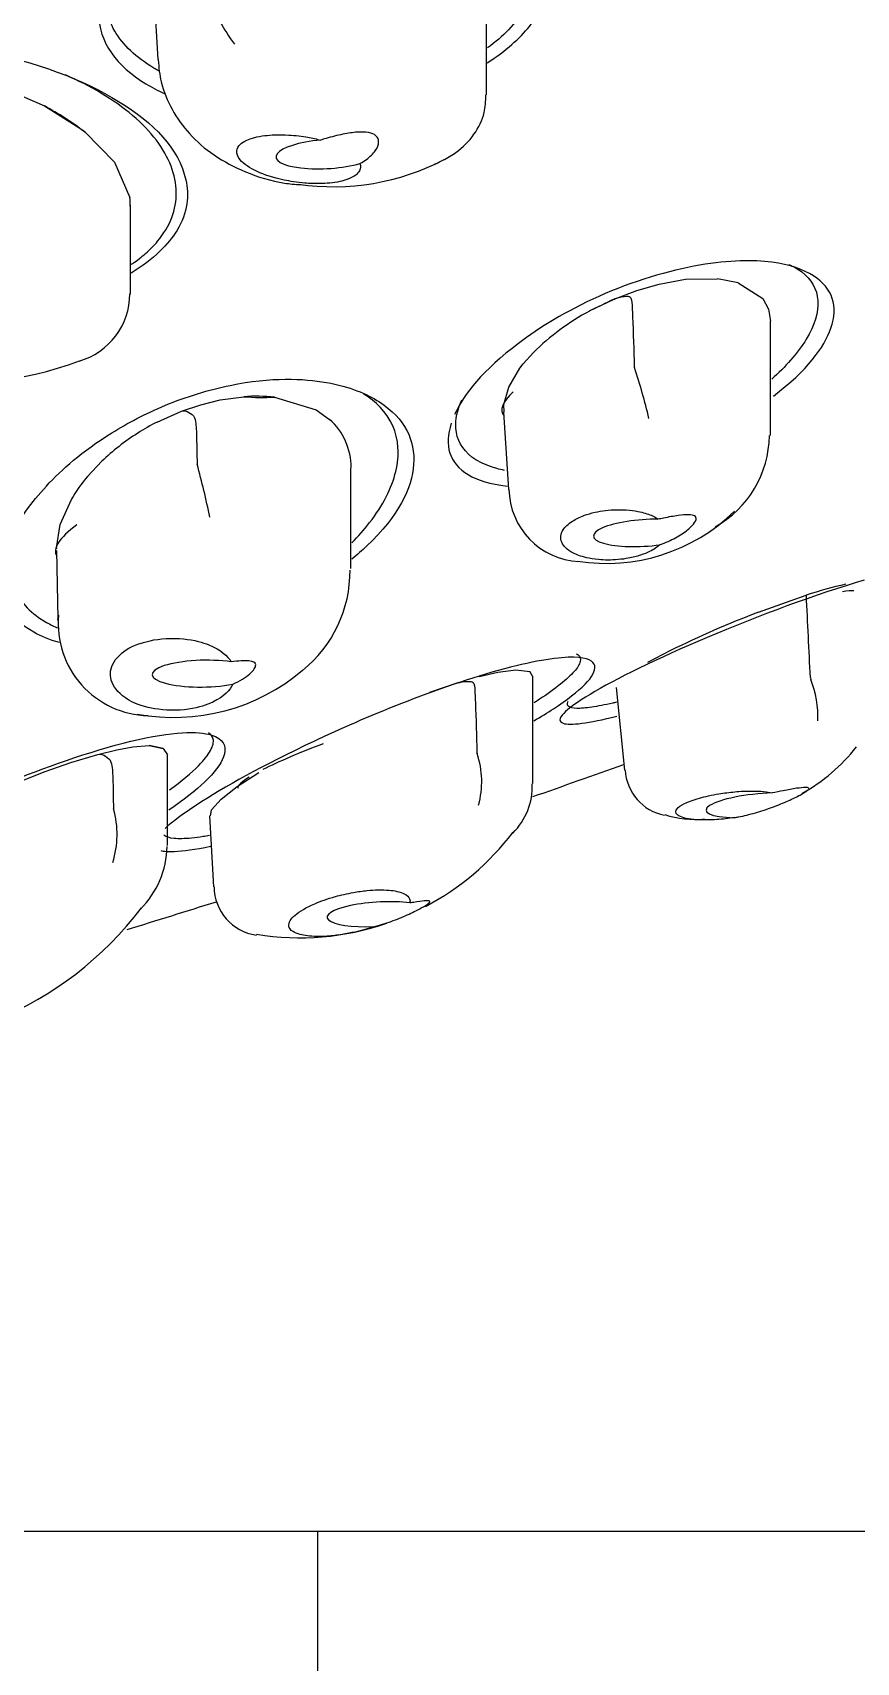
# Model space of a CAD drawing. Header units: millimetres. Extents: x -3207095 to 15275363, y 3702017 to 4798027.
# Drawn here: x 705554.07 to 705555.162, y 4470860.191 to 4470862.35 of the extents above; entities that cross this region are included whole.
import ezdxf

# ---------------------------------------------------------------- set-up
doc = ezdxf.new("R2010")
doc.units = ezdxf.units.MM
doc.linetypes.add('DUZ', pattern=[500, 500])
doc.layers.get('0').update_dxf_attribs({"color": 1, "linetype": 'DUZ'})
doc.layers.add('a_seramik', color=241, linetype='Continuous')
doc.layers.add('a_vitrifiye', color=195, linetype='Continuous')

# ---------------------------------------------------------------- blocks, each defined once
blk = doc.blocks.new('TEPEDUS')
for p, q in [((38634.017, -2203.878), (38634.053, -2204.5)), ((38636.957, -2204.811), (38636.957, -2203.872)), ((38632.611, -2204.718), (38633.052, -2204.909)), ((38633.052, -2204.909), (38633.365, -2205.105)), ((38633.365, -2205.105), (38633.408, -2205.138)), ((38633.408, -2205.138), (38633.67, -2205.407)), ((38633.67, -2205.407), (38633.806, -2205.719)), ((38633.811, -2205.799), (38633.811, -2205.787)), ((38633.811, -2206.573), (38633.811, -2205.812)), ((38638.286, -2206.538), (38638.484, -2206.482)), ((38638.484, -2206.482), (38638.717, -2206.44)), ((38638.717, -2206.44), (38639, -2206.435)), ((38639.183, -2206.471), (38639, -2206.435)), ((38639.183, -2206.471), (38639.401, -2206.61)), ((38637.869, -2206.72), (38638.085, -2206.615)), ((38638.085, -2206.615), (38638.286, -2206.538)), ((38639.401, -2206.61), (38639.451, -2206.704)), ((38639.451, -2206.704), (38639.467, -2206.811)), ((38639.467, -2207.819), (38639.467, -2206.807)), ((38637.253, -2207.226), (38637.283, -2207.187)), ((38637.283, -2207.187), (38637.372, -2207.087)), ((38638.264, -2207.212), (38638.265, -2207.221)), ((38637.154, -2207.394), (38637.253, -2207.226)), ((38634.604, -2207.506), (38634.813, -2207.478)), ((38635.086, -2207.482), (38635.454, -2207.594)), ((38637.11, -2207.546), (38637.154, -2207.394)), ((38634.049, -2207.702), (38634.262, -2207.606)), ((38634.049, -2207.702), (38634.262, -2207.606)), ((38634.262, -2207.606), (38634.435, -2207.548)), ((38634.435, -2207.548), (38634.604, -2207.506)), ((38635.454, -2207.594), (38635.571, -2207.678)), ((38637.108, -2207.614), (38637.151, -2208.297)), ((38637.114, -2207.614), (38637.11, -2207.546)), ((38633.432, -2208.183), (38633.558, -2208.048)), ((38634.401, -2208.073), (38634.401, -2208.074)), ((38635.76, -2208.996), (38635.76, -2208.109)), ((38633.192, -2208.607), (38633.29, -2208.384)), ((38633.159, -2208.811), (38633.192, -2208.607)), ((38633.159, -2208.835), (38633.17, -2209.44)), ((38639.649, -2209.276), (38639.784, -2209.231)), ((38639.363, -2209.38), (38639.649, -2209.276)), ((38638.583, -2209.719), (38638.381, -2209.826)), ((38636.893, -2209.949), (38637.058, -2209.911)), ((38637.058, -2209.911), (38637.216, -2209.889)), ((38637.216, -2209.889), (38637.342, -2209.905)), ((38637.364, -2209.946), (38637.342, -2209.905)), ((38637.368, -2210.894), (38637.368, -2209.946)), ((38636.456, -2210.087), (38636.698, -2210.005)), ((38638.104, -2210.045), (38638.177, -2210.776)), ((38639.82, -2209.958), (38639.823, -2209.974)), ((38633.284, -2210.708), (38633.525, -2210.636)), ((38633.284, -2210.708), (38633.525, -2210.636)), ((38633.525, -2210.636), (38633.693, -2210.595)), ((38633.693, -2210.595), (38633.834, -2210.57)), ((38633.834, -2210.57), (38633.976, -2210.559)), ((38633.976, -2210.559), (38634.102, -2210.584)), ((38634.102, -2210.584), (38633.976, -2210.559)), ((38634.102, -2210.584), (38634.139, -2210.641)), ((38634.139, -2211.44), (38634.139, -2210.644)), ((38636.874, -2210.62), (38636.875, -2210.629)), ((38632.546, -2210.991), (38633.059, -2210.786)), ((38633.059, -2210.786), (38633.284, -2210.708)), ((38634.755, -2210.921), (38634.946, -2210.796)), ((38634.614, -2211.031), (38634.755, -2210.921)), ((38634.528, -2211.126), (38634.614, -2211.031)), ((38633.662, -2211.117), (38633.662, -2211.119)), ((38634.509, -2211.178), (38634.546, -2211.805)), ((38634.518, -2211.178), (38634.527, -2211.128)), ((38634.527, -2211.128), (38634.528, -2211.126))]:
    blk.add_line(p, q)
for centre, radius, start, end in [((38635.845, -2203.519), 1.398, 197.2894, 217.2273), ((38631.738, -2207.333), 2.757, 52.7227, 61.5292), ((38635.604, -2203.503), 2.12, 261.6692, 297.5705), ((38633.189, -2206.568), 0.618, 285.8242, 359.9377), ((38651.74, -2234.916), 31.423, 115.7573, 116.1946), ((38638.859, -2208.581), 2.107, 118.0127, 134.8736), ((38632.37, -2204.574), 2.77, 257.4311, 290.9638), ((38633.608, -2208.783), 4.913, 13.1068, 18.5403), ((38634.928, -2208.917), 1.444, 83.7137, 94.5909), ((38634.979, -2205.519), 1.965, 265.1592, 273.1454), ((38635.053, -2209.66), 2.202, 117.1565, 122.3093), ((38635.19, -2208.103), 0.572, 359.8622, 48.1089), ((38634.951, -2209.508), 2.018, 122.1658, 133.6535), ((38638.521, -2207.809), 0.937, 299.1655, 359.2834), ((38627.719, -2209.927), 6.934, 11.5317, 15.4954), ((38634.505, -2209.089), 1.405, 139.822, 149.8957), ((38637.808, -2208.282), 0.652, 180.9875, 267.131), ((38638.015, -2207.322), 1.628, 261.0955, 314.1849), ((38633.757, -2208.826), 0.598, 178.5942, 180.9379), ((38634.625, -2209.018), 1.127, 308.9475, 0.4961), ((38640.949, -2212.781), 3.737, 102.6062, 108.1658), ((37831.436, -2248.975), 809.325, 2.763308, 2.81482), ((38633.986, -2209.482), 0.812, 174.753, 268.7058), ((38642.569, -2217.796), 9.006, 110.8538, 116.2641), ((38634.196, -2208.553), 1.757, 259.3615, 310.3032), ((38639.038, -2210.294), 0.848, 356.8174, 22.1914), ((38636.137, -2210.878), 0.779, 344.6508, 18.6303), ((38638.972, -2209.593), 1.59, 299.1075, 322.1183), ((38604.465, -2116.577), 100, 289.20877, 289.69837), ((38638.61, -2210.753), 0.427, 182.865, 259.4578), ((38636.77, -2210.915), 0.593, 315.3485, 1.8148), ((38632.887, -2211.344), 0.807, 342.2418, 16.2246), ((38638.798, -2210.366), 0.845, 251.734, 275.8831), ((38635.308, -2209.883), 2.373, 297.9448, 322.5956), ((38633.338, -2211.439), 0.797, 314.9553, 359.2296), ((38634.983, -2211.804), 0.432, 180.1691, 262.2868), ((38604.465, -2116.577), 100, 287.0479, 287.52122), ((38631.45, -2210.13), 3.084, 261.9542, 322.8777), ((38635.308, -2209.883), 2.373, 260.7389, 288.9032)]:
    blk.add_arc(centre, radius, start, end)
for centre, major_axis, ratio, start_param, end_param in [((38635.551, -2205.335), (0.453, 0.026), 0.28185, 1.683517, 5.388394), ((38638.23, -2207.201), (1.133, 0.421), 0.239271, 2.626026, 3.22801), ((38634.402, -2208.462), (1.25, 0.406), 0.241609, 2.505024, 3.204778), ((38638.357, -2208.68), (0.453, 0.029), 0.259365, 1.290217, 4.995093), ((38639.197, -2209.594), (1.046, 0.387), 0.104826, 0.234314, 0.486222), ((38634.459, -2209.923), (0.456, 0.008), 0.259074, 1.002785, 5.30595), ((38635.901, -2210.561), (1.14, 0.377), 0.120338, -4.406882, -3.817217), ((38635.901, -2210.561), (1.14, 0.377), 0.120338, 2.676123, 3.118586), ((38639.351, -2211.086), (0.453, 0.045), 0.220397, 1.255809, 4.228968), ((38636.003, -2212.048), (0.453, 0.027), 0.236724, 0.899409, 4.604286)]:
    blk.add_ellipse(centre, major_axis=major_axis, ratio=ratio, start_param=start_param, end_param=end_param)
for points, knots in [([(38636.965, -2204.528), (38637.129, -2204.423), (38637.253, -2204.312), (38637.458, -2204.055), (38637.501, -2203.917), (38637.508, -2203.543), (38637.347, -2203.343), (38636.839, -2203.035), (38636.485, -2202.921), (38635.778, -2202.87), (38635.513, -2202.874), (38634.927, -2202.957), (38634.596, -2203.043), (38634.307, -2203.181)], [0.5194501, 0.5194501, 0.5194501, 0.5194501, 0.5625, 0.5625, 0.625, 0.625, 0.75, 0.75, 0.875, 0.875, 0.9375, 0.9375, 1, 1, 1, 1]), ([(38636.686, -2203.006), (38636.784, -2203.043), (38636.873, -2203.086), (38637.11, -2203.226), (38637.228, -2203.338), (38637.335, -2203.521), (38637.359, -2203.585), (38637.382, -2203.715), (38637.382, -2203.781), (38637.357, -2203.914), (38637.332, -2203.98), (38637.259, -2204.111), (38637.211, -2204.175), (38637.099, -2204.292), (38637.037, -2204.346), (38636.966, -2204.397)], [0.2182192, 0.2182192, 0.2182192, 0.2182192, 0.25, 0.25, 0.3125, 0.3125, 0.34375, 0.34375, 0.375, 0.375, 0.40625, 0.40625, 0.4375, 0.4375, 0.4660048, 0.4660048, 0.4660048, 0.4660048]), ([(38634.307, -2203.181), (38634.017, -2203.32), (38633.81, -2203.492), (38633.572, -2203.81), (38633.53, -2203.956), (38633.53, -2204.35), (38633.693, -2204.558), (38633.999, -2204.744), (38634.054, -2204.773), (38634.113, -2204.8)], [0, 0, 0, 0, 0.0625, 0.0625, 0.125, 0.125, 0.25, 0.25, 0.2750643, 0.2750643, 0.2750643, 0.2750643]), ([(38634.06, -2204.599), (38634.046, -2204.591), (38634.033, -2204.583), (38633.863, -2204.482), (38633.744, -2204.37), (38633.638, -2204.187), (38633.614, -2204.123), (38633.59, -2203.993), (38633.59, -2203.927), (38633.615, -2203.795), (38633.64, -2203.73), (38633.675, -2203.665)], [0.7446965, 0.7446965, 0.7446965, 0.7446965, 0.75, 0.75, 0.8125, 0.8125, 0.84375, 0.84375, 0.875, 0.875, 0.9058448, 0.9058448, 0.9058448, 0.9058448]), ([(38630.274, -2206.298), (38629.977, -2206.108), (38629.763, -2205.873), (38629.664, -2205.433), (38629.671, -2205.267), (38629.862, -2204.907), (38630.079, -2204.691), (38630.825, -2204.396), (38631.234, -2204.351), (38631.907, -2204.341), (38632.201, -2204.374), (38632.988, -2204.518), (38633.396, -2204.678), (38634.019, -2205.061), (38634.241, -2205.288), (38634.331, -2205.698), (38634.32, -2205.847), (38634.151, -2206.128), (38634.021, -2206.263), (38633.817, -2206.386)], [0.2541264, 0.2541264, 0.2541264, 0.2541264, 0.375, 0.375, 0.4375, 0.4375, 0.5, 0.5, 0.5625, 0.5625, 0.625, 0.625, 0.75, 0.75, 0.875, 0.875, 0.9375, 0.9375, 0.9820865, 0.9820865, 0.9820865, 0.9820865]), ([(38634.056, -2204.5), (38634.063, -2204.574), (38634.078, -2204.72), (38634.175, -2204.952), (38634.332, -2205.168), (38634.552, -2205.357), (38634.83, -2205.501), (38635.096, -2205.587), (38635.264, -2205.601), (38635.319, -2205.605)], [0, 0, 0, 0, 0.102298, 0.241813, 0.390078, 0.554199, 0.732168, 0.926815, 1, 1, 1, 1]), ([(38633.817, -2206.31), (38633.827, -2206.303), (38633.837, -2206.297), (38633.887, -2206.261), (38633.925, -2206.231), (38633.993, -2206.17), (38634.024, -2206.138), (38634.107, -2206.038), (38634.149, -2205.968), (38634.204, -2205.823), (38634.218, -2205.748), (38634.216, -2205.595), (38634.2, -2205.518), (38634.141, -2205.364), (38634.098, -2205.287), (38633.927, -2205.062), (38633.759, -2204.92), (38633.454, -2204.738), (38633.349, -2204.685), (38633.237, -2204.636)], [0.027478, 0.027478, 0.027478, 0.027478, 0.03125, 0.03125, 0.046875, 0.046875, 0.0625, 0.0625, 0.09375, 0.09375, 0.125, 0.125, 0.15625, 0.15625, 0.1875, 0.1875, 0.25, 0.25, 0.2787992, 0.2787992, 0.2787992, 0.2787992]), ([(38636.502, -2205.422), (38636.502, -2205.422), (38636.527, -2205.412), (38636.594, -2205.379), (38636.718, -2205.305), (38636.854, -2205.173), (38636.947, -2204.98), (38636.951, -2204.869), (38636.952, -2204.811)], [0, 0, 0, 0, 0.001218, 0.084593, 0.246806, 0.52839, 0.793214, 1, 1, 1, 1]), ([(38635.84, -2205.418), (38635.847, -2205.439), (38635.847, -2205.461), (38635.836, -2205.482), (38635.829, -2205.495), (38635.818, -2205.508), (38635.802, -2205.521), (38635.785, -2205.533), (38635.762, -2205.546), (38635.732, -2205.557), (38635.712, -2205.565), (38635.687, -2205.572), (38635.661, -2205.577), (38635.634, -2205.583), (38635.604, -2205.587), (38635.573, -2205.59), (38635.544, -2205.593), (38635.514, -2205.595), (38635.485, -2205.595), (38635.439, -2205.596), (38635.394, -2205.594), (38635.353, -2205.591), (38635.285, -2205.585), (38635.224, -2205.575), (38635.169, -2205.564), (38635.074, -2205.544), (38634.995, -2205.517), (38634.932, -2205.488), (38634.865, -2205.457), (38634.813, -2205.422), (38634.782, -2205.385), (38634.76, -2205.359), (38634.748, -2205.332), (38634.751, -2205.304), (38634.753, -2205.286), (38634.763, -2205.266), (38634.783, -2205.247), (38634.797, -2205.235), (38634.815, -2205.223), (38634.839, -2205.212), (38634.858, -2205.203), (38634.882, -2205.195), (38634.908, -2205.188), (38634.935, -2205.181), (38634.966, -2205.175), (38634.999, -2205.171), (38635.027, -2205.168), (38635.057, -2205.166), (38635.087, -2205.164), (38635.129, -2205.163), (38635.171, -2205.164), (38635.21, -2205.166), (38635.271, -2205.17), (38635.329, -2205.177), (38635.38, -2205.186), (38635.42, -2205.193), (38635.458, -2205.202), (38635.492, -2205.211)], [0, 0, 0, 0, 0.068768, 0.068768, 0.068768, 0.108445, 0.108445, 0.108445, 0.148669, 0.148669, 0.148669, 0.176213, 0.176213, 0.176213, 0.203883, 0.203883, 0.203883, 0.230171, 0.230171, 0.230171, 0.271552, 0.271552, 0.271552, 0.339113, 0.339113, 0.339113, 0.457551, 0.457551, 0.457551, 0.584507, 0.584507, 0.584507, 0.671712, 0.671712, 0.671712, 0.731303, 0.731303, 0.731303, 0.769229, 0.769229, 0.769229, 0.798889, 0.798889, 0.798889, 0.828831, 0.828831, 0.828831, 0.855141, 0.855141, 0.855141, 0.893025, 0.893025, 0.893025, 0.952889, 0.952889, 0.952889, 1, 1, 1, 1]), ([(38635.84, -2205.418), (38635.861, -2205.407), (38635.88, -2205.394), (38635.897, -2205.382), (38635.93, -2205.357), (38635.957, -2205.331), (38635.975, -2205.305), (38635.994, -2205.279), (38636.004, -2205.252), (38636.005, -2205.229), (38636.006, -2205.207), (38635.998, -2205.187), (38635.981, -2205.172), (38635.966, -2205.159), (38635.943, -2205.149), (38635.915, -2205.144), (38635.887, -2205.139), (38635.853, -2205.138), (38635.816, -2205.141), (38635.778, -2205.144), (38635.734, -2205.15), (38635.689, -2205.16), (38635.641, -2205.169), (38635.59, -2205.182), (38635.54, -2205.197), (38635.524, -2205.201), (38635.508, -2205.206), (38635.492, -2205.211)], [0, 0, 0, 0, 0.068486, 0.068486, 0.068486, 0.201821, 0.201821, 0.201821, 0.337135, 0.337135, 0.337135, 0.46705, 0.46705, 0.46705, 0.587439, 0.587439, 0.587439, 0.704615, 0.704615, 0.704615, 0.827444, 0.827444, 0.827444, 0.958845, 0.958845, 0.958845, 1, 1, 1, 1]), ([(38639.493, -2207.472), (38639.793, -2207.245), (38639.941, -2207.045), (38640.067, -2206.679), (38640.019, -2206.52), (38639.76, -2206.354), (38639.641, -2206.311), (38639.315, -2206.269), (38639.108, -2206.27), (38638.573, -2206.361), (38638.242, -2206.461), (38637.661, -2206.721), (38637.421, -2206.87), (38636.926, -2207.244), (38636.757, -2207.454), (38636.676, -2207.635)], [0.386791, 0.386791, 0.386791, 0.386791, 0.5, 0.5, 0.625, 0.625, 0.6875, 0.6875, 0.75, 0.75, 0.8125, 0.8125, 0.875, 0.875, 0.9841878, 0.9841878, 0.9841878, 0.9841878]), ([(38639.628, -2206.309), (38639.672, -2206.327), (38639.711, -2206.35), (38639.83, -2206.44), (38639.879, -2206.527), (38639.893, -2206.731), (38639.858, -2206.847), (38639.747, -2207.03), (38639.701, -2207.092), (38639.596, -2207.211), (38639.54, -2207.267), (38639.478, -2207.322)], [0.1635225, 0.1635225, 0.1635225, 0.1635225, 0.1875, 0.1875, 0.25, 0.25, 0.3125, 0.3125, 0.34375, 0.34375, 0.3714567, 0.3714567, 0.3714567, 0.3714567]), ([(38638.085, -2206.615), (38638.092, -2206.612), (38638.099, -2206.61), (38638.106, -2206.607), (38638.135, -2206.598), (38638.166, -2206.592), (38638.196, -2206.59), (38638.203, -2206.59), (38638.21, -2206.59), (38638.216, -2206.592), (38638.219, -2206.592), (38638.221, -2206.593), (38638.223, -2206.594), (38638.225, -2206.595), (38638.227, -2206.597), (38638.229, -2206.599), (38638.23, -2206.601), (38638.232, -2206.603), (38638.233, -2206.606), (38638.244, -2206.631), (38638.243, -2206.661), (38638.245, -2206.688), (38638.246, -2206.716), (38638.248, -2206.743), (38638.249, -2206.771), (38638.255, -2206.918), (38638.259, -2207.065), (38638.264, -2207.212)], [0, 0, 0, 0, 0.029376, 0.029376, 0.029376, 0.145033, 0.145033, 0.145033, 0.170358, 0.170358, 0.170358, 0.179416, 0.179416, 0.179416, 0.188526, 0.188526, 0.188526, 0.199423, 0.199423, 0.199423, 0.309169, 0.309169, 0.309169, 0.418305, 0.418305, 0.418305, 1, 1, 1, 1]), ([(38632.671, -2209.03), (38632.687, -2208.812), (38632.794, -2208.563), (38633.206, -2208.119), (38633.381, -2207.962), (38633.782, -2207.713), (38633.942, -2207.627), (38634.302, -2207.478), (38634.507, -2207.415), (38635.062, -2207.302), (38635.337, -2207.316), (38635.75, -2207.388), (38635.899, -2207.451), (38636.238, -2207.67), (38636.329, -2207.862), (38636.299, -2208.288), (38636.185, -2208.527), (38635.859, -2208.835), (38635.816, -2208.873), (38635.769, -2208.911)], [0, 0, 0, 0, 0.125, 0.125, 0.1875, 0.1875, 0.21875, 0.21875, 0.25, 0.25, 0.3125, 0.3125, 0.375, 0.375, 0.5, 0.5, 0.625, 0.625, 0.6424579, 0.6424579, 0.6424579, 0.6424579]), ([(38635.767, -2208.769), (38635.825, -2208.711), (38635.878, -2208.65), (38635.984, -2208.514), (38636.033, -2208.438), (38636.149, -2208.21), (38636.185, -2208.061), (38636.167, -2207.79), (38636.113, -2207.668), (38635.976, -2207.526), (38635.927, -2207.487), (38635.87, -2207.453)], [0.1311879, 0.1311879, 0.1311879, 0.1311879, 0.15625, 0.15625, 0.1875, 0.1875, 0.25, 0.25, 0.3125, 0.3125, 0.3402159, 0.3402159, 0.3402159, 0.3402159]), ([(38634.262, -2207.606), (38634.284, -2207.597), (38634.308, -2207.605), (38634.349, -2207.626), (38634.369, -2207.641), (38634.387, -2207.684), (38634.389, -2207.707), (38634.393, -2207.752), (38634.394, -2207.775), (38634.398, -2207.889), (38634.399, -2207.981), (38634.401, -2208.073)], [0, 0, 0, 0, 0.125, 0.125, 0.25, 0.25, 0.375, 0.375, 0.5, 0.5, 1, 1, 1, 1]), ([(38637.117, -2208.128), (38637.07, -2208.118), (38637.026, -2208.106), (38636.925, -2208.07), (38636.872, -2208.043), (38636.743, -2207.944), (38636.694, -2207.857), (38636.682, -2207.679), (38636.7, -2207.595), (38636.741, -2207.506)], [0.6355831, 0.6355831, 0.6355831, 0.6355831, 0.65625, 0.65625, 0.6875, 0.6875, 0.75, 0.75, 0.7969643, 0.7969643, 0.7969643, 0.7969643]), ([(38636.647, -2207.712), (38636.582, -2207.909), (38636.628, -2208.064), (38636.878, -2208.215), (38636.989, -2208.251), (38637.141, -2208.266)], [0, 0, 0, 0, 0.125, 0.125, 0.1854024, 0.1854024, 0.1854024, 0.1854024]), ([(38638.49, -2208.785), (38638.468, -2208.805), (38638.439, -2208.825), (38638.399, -2208.845), (38638.376, -2208.856), (38638.35, -2208.867), (38638.319, -2208.877), (38638.287, -2208.887), (38638.251, -2208.897), (38638.211, -2208.904), (38638.183, -2208.909), (38638.153, -2208.913), (38638.122, -2208.916), (38638.091, -2208.919), (38638.06, -2208.92), (38638.03, -2208.92), (38638.001, -2208.92), (38637.973, -2208.918), (38637.948, -2208.916), (38637.908, -2208.912), (38637.872, -2208.906), (38637.841, -2208.899), (38637.792, -2208.888), (38637.753, -2208.873), (38637.722, -2208.857), (38637.668, -2208.829), (38637.638, -2208.796), (38637.624, -2208.763), (38637.609, -2208.728), (38637.612, -2208.69), (38637.636, -2208.653), (38637.652, -2208.627), (38637.678, -2208.601), (38637.718, -2208.576), (38637.746, -2208.558), (38637.78, -2208.541), (38637.823, -2208.525), (38637.851, -2208.516), (38637.882, -2208.506), (38637.918, -2208.498), (38637.946, -2208.492), (38637.977, -2208.486), (38638.009, -2208.482), (38638.042, -2208.479), (38638.076, -2208.476), (38638.109, -2208.475), (38638.138, -2208.475), (38638.167, -2208.475), (38638.193, -2208.477), (38638.231, -2208.48), (38638.266, -2208.485), (38638.296, -2208.49), (38638.343, -2208.5), (38638.382, -2208.512), (38638.413, -2208.525), (38638.438, -2208.536), (38638.458, -2208.547), (38638.475, -2208.559)], [0, 0, 0, 0, 0.068768, 0.068768, 0.068768, 0.108445, 0.108445, 0.108445, 0.148669, 0.148669, 0.148669, 0.176213, 0.176213, 0.176213, 0.203883, 0.203883, 0.203883, 0.230171, 0.230171, 0.230171, 0.271552, 0.271552, 0.271552, 0.339113, 0.339113, 0.339113, 0.457551, 0.457551, 0.457551, 0.584507, 0.584507, 0.584507, 0.671712, 0.671712, 0.671712, 0.731303, 0.731303, 0.731303, 0.769229, 0.769229, 0.769229, 0.798889, 0.798889, 0.798889, 0.828831, 0.828831, 0.828831, 0.855141, 0.855141, 0.855141, 0.893025, 0.893025, 0.893025, 0.952889, 0.952889, 0.952889, 1, 1, 1, 1]), ([(38632.84, -2208.561), (38632.767, -2208.709), (38632.734, -2208.854), (38632.752, -2209.121), (38632.805, -2209.243), (38632.947, -2209.391), (38633.004, -2209.434), (38633.103, -2209.489), (38633.137, -2209.506), (38633.173, -2209.52)], [0.6891942, 0.6891942, 0.6891942, 0.6891942, 0.75, 0.75, 0.8125, 0.8125, 0.84375, 0.84375, 0.8589285, 0.8589285, 0.8589285, 0.8589285]), ([(38638.49, -2208.785), (38638.516, -2208.776), (38638.54, -2208.766), (38638.564, -2208.755), (38638.609, -2208.735), (38638.651, -2208.712), (38638.687, -2208.689), (38638.722, -2208.665), (38638.752, -2208.641), (38638.773, -2208.619), (38638.793, -2208.598), (38638.806, -2208.578), (38638.81, -2208.563), (38638.813, -2208.549), (38638.809, -2208.538), (38638.797, -2208.53), (38638.786, -2208.523), (38638.767, -2208.52), (38638.744, -2208.52), (38638.718, -2208.519), (38638.687, -2208.522), (38638.651, -2208.527), (38638.612, -2208.532), (38638.568, -2208.54), (38638.521, -2208.55), (38638.506, -2208.553), (38638.491, -2208.556), (38638.475, -2208.559)], [0, 0, 0, 0, 0.068486, 0.068486, 0.068486, 0.201821, 0.201821, 0.201821, 0.337135, 0.337135, 0.337135, 0.46705, 0.46705, 0.46705, 0.587439, 0.587439, 0.587439, 0.704615, 0.704615, 0.704615, 0.827444, 0.827444, 0.827444, 0.958845, 0.958845, 0.958845, 1, 1, 1, 1]), ([(38633.184, -2209.649), (38633.095, -2209.625), (38633.021, -2209.594), (38632.74, -2209.433), (38632.655, -2209.249), (38632.671, -2209.03)], [0.8390951, 0.8390951, 0.8390951, 0.8390951, 0.875, 0.875, 1, 1, 1, 1]), ([(38640.296, -2209.097), (38639.879, -2209.22), (38639.354, -2209.414), (38638.461, -2209.792), (38638.098, -2209.971), (38637.648, -2210.242), (38637.556, -2210.335), (38637.695, -2210.382), (38637.859, -2210.362), (38638.11, -2210.299)], [0, 0, 0, 0, 0.125, 0.125, 0.25, 0.25, 0.375, 0.375, 0.4686505, 0.4686505, 0.4686505, 0.4686505]), ([(38634.716, -2210.016), (38634.69, -2210.07), (38634.642, -2210.125), (38634.487, -2210.199), (38634.42, -2210.223), (38634.232, -2210.251), (38634.113, -2210.248), (38633.857, -2210.204), (38633.776, -2210.151), (38633.665, -2210.049), (38633.639, -2209.994), (38633.632, -2209.887), (38633.649, -2209.833), (38633.747, -2209.726), (38633.818, -2209.669), (38634.068, -2209.614), (38634.186, -2209.606), (38634.378, -2209.626), (38634.45, -2209.647), (38634.614, -2209.714), (38634.669, -2209.766), (38634.703, -2209.819)], [0, 0, 0, 0, 0.125, 0.125, 0.1875, 0.1875, 0.25, 0.25, 0.375, 0.375, 0.5, 0.5, 0.625, 0.625, 0.75, 0.75, 0.8125, 0.8125, 0.875, 0.875, 1, 1, 1, 1]), ([(38637.376, -2210.34), (38637.439, -2210.303), (38637.497, -2210.268), (38637.79, -2210.076), (38637.932, -2209.941), (38637.905, -2209.812), (38637.854, -2209.781), (38637.607, -2209.776), (38637.402, -2209.804), (38637.116, -2209.881)], [0.7226079, 0.7226079, 0.7226079, 0.7226079, 0.75, 0.75, 0.875, 0.875, 0.9375, 0.9375, 1, 1, 1, 1]), ([(38637.751, -2209.747), (38637.758, -2209.75), (38637.763, -2209.753), (38637.786, -2209.772), (38637.792, -2209.792), (38637.78, -2209.841), (38637.763, -2209.87), (38637.675, -2209.971), (38637.57, -2210.055), (38637.411, -2210.16), (38637.395, -2210.17), (38637.378, -2210.18)], [0.1168659, 0.1168659, 0.1168659, 0.1168659, 0.125, 0.125, 0.15625, 0.15625, 0.1875, 0.1875, 0.25, 0.25, 0.256727, 0.256727, 0.256727, 0.256727]), ([(38637.116, -2209.881), (38636.829, -2209.957), (38636.497, -2210.073), (38635.918, -2210.3), (38635.659, -2210.415), (38634.977, -2210.736), (38634.638, -2210.926), (38634.278, -2211.161), (38634.182, -2211.231), (38634.118, -2211.291)], [0, 0, 0, 0, 0.0625, 0.0625, 0.125, 0.125, 0.25, 0.25, 0.3115252, 0.3115252, 0.3115252, 0.3115252]), ([(38634.716, -2210.016), (38634.778, -2209.988), (38634.83, -2209.955), (38634.901, -2209.894), (38634.92, -2209.865), (38634.917, -2209.825), (38634.896, -2209.814), (38634.82, -2209.807), (38634.766, -2209.811), (38634.703, -2209.819)], [0, 0, 0, 0, 0.25, 0.25, 0.5, 0.5, 0.75, 0.75, 1, 1, 1, 1]), ([(38636.698, -2210.005), (38636.705, -2210.003), (38636.713, -2210.001), (38636.721, -2210), (38636.75, -2209.993), (38636.78, -2209.991), (38636.81, -2209.992), (38636.816, -2209.993), (38636.823, -2209.993), (38636.829, -2209.995), (38636.831, -2209.996), (38636.834, -2209.997), (38636.836, -2209.999), (38636.838, -2210), (38636.839, -2210.002), (38636.841, -2210.004), (38636.843, -2210.006), (38636.844, -2210.009), (38636.845, -2210.011), (38636.856, -2210.038), (38636.854, -2210.067), (38636.856, -2210.095), (38636.857, -2210.123), (38636.858, -2210.15), (38636.86, -2210.178), (38636.865, -2210.325), (38636.869, -2210.473), (38636.874, -2210.62)], [0, 0, 0, 0, 0.029376, 0.029376, 0.029376, 0.145033, 0.145033, 0.145033, 0.170358, 0.170358, 0.170358, 0.179416, 0.179416, 0.179416, 0.188526, 0.188526, 0.188526, 0.199423, 0.199423, 0.199423, 0.309169, 0.309169, 0.309169, 0.418305, 0.418305, 0.418305, 1, 1, 1, 1]), ([(38638.106, -2210.176), (38638.095, -2210.178), (38638.084, -2210.181), (38638.003, -2210.199), (38637.941, -2210.212), (38637.834, -2210.227), (38637.79, -2210.231), (38637.688, -2210.228), (38637.661, -2210.209), (38637.677, -2210.172), (38637.678, -2210.17), (38637.68, -2210.167)], [0.557676, 0.557676, 0.557676, 0.557676, 0.5625, 0.5625, 0.59375, 0.59375, 0.625, 0.625, 0.6875, 0.6875, 0.691589, 0.691589, 0.691589, 0.691589]), ([(38630.616, -2212.511), (38630.411, -2212.543), (38630.294, -2212.539), (38630.144, -2212.497), (38630.138, -2212.448), (38630.23, -2212.266), (38630.441, -2212.099), (38631.041, -2211.709), (38631.432, -2211.485), (38632.209, -2211.108), (38632.502, -2210.974), (38633.176, -2210.707), (38633.606, -2210.56), (38634.29, -2210.421), (38634.474, -2210.438), (38634.651, -2210.52), (38634.661, -2210.585), (38634.584, -2210.792), (38634.408, -2210.954), (38634.151, -2211.128)], [0.0150827, 0.0150827, 0.0150827, 0.0150827, 0.0625, 0.0625, 0.125, 0.125, 0.25, 0.25, 0.375, 0.375, 0.4375, 0.4375, 0.5, 0.5, 0.5625, 0.5625, 0.625, 0.625, 0.7388029, 0.7388029, 0.7388029, 0.7388029]), ([(38634.158, -2210.95), (38634.264, -2210.872), (38634.35, -2210.8), (38634.462, -2210.687), (38634.497, -2210.642), (38634.541, -2210.563), (38634.549, -2210.529), (38634.538, -2210.479), (38634.524, -2210.461), (38634.501, -2210.446)], [0.2716972, 0.2716972, 0.2716972, 0.2716972, 0.3125, 0.3125, 0.34375, 0.34375, 0.375, 0.375, 0.3999072, 0.3999072, 0.3999072, 0.3999072]), ([(38633.525, -2210.636), (38633.547, -2210.63), (38633.572, -2210.64), (38633.612, -2210.665), (38633.632, -2210.682), (38633.648, -2210.726), (38633.65, -2210.75), (38633.654, -2210.796), (38633.655, -2210.819), (38633.659, -2210.933), (38633.66, -2211.025), (38633.662, -2211.117)], [0, 0, 0, 0, 0.125, 0.125, 0.25, 0.25, 0.375, 0.375, 0.5, 0.5, 1, 1, 1, 1]), ([(38639.149, -2211.195), (38639.161, -2211.193), (38639.174, -2211.191), (38639.186, -2211.188), (38639.233, -2211.179), (38639.283, -2211.167), (38639.334, -2211.152), (38639.385, -2211.137), (38639.437, -2211.12), (38639.486, -2211.102), (38639.535, -2211.084), (38639.582, -2211.065), (38639.624, -2211.046), (38639.664, -2211.028), (38639.701, -2211.01), (38639.729, -2210.995), (38639.756, -2210.98), (38639.777, -2210.967), (38639.79, -2210.957)], [0, 0, 0, 0, 0.027204, 0.027204, 0.027204, 0.1293131, 0.1293131, 0.1293131, 0.2331409, 0.2331409, 0.2331409, 0.337263, 0.337263, 0.337263, 0.4388972, 0.4388972, 0.4388972, 0.5361311, 0.5361311, 0.5361311, 0.5361311]), ([(38639.805, -2210.938), (38639.805, -2210.937), (38639.805, -2210.936), (38639.804, -2210.935), (38639.802, -2210.93), (38639.791, -2210.928), (38639.773, -2210.928), (38639.755, -2210.929), (38639.729, -2210.932), (38639.697, -2210.936), (38639.663, -2210.941), (38639.623, -2210.949), (38639.579, -2210.957), (38639.548, -2210.963), (38639.516, -2210.97), (38639.482, -2210.977)], [0.6135626, 0.6135626, 0.6135626, 0.6135626, 0.6306628, 0.6306628, 0.6306628, 0.726498, 0.726498, 0.726498, 0.8262638, 0.8262638, 0.8262638, 0.9295037, 0.9295037, 0.9295037, 1, 1, 1, 1]), ([(38639.149, -2211.195), (38639.143, -2211.196), (38639.136, -2211.197), (38639.13, -2211.198), (38639.078, -2211.205), (38639.024, -2211.211), (38638.973, -2211.214), (38638.928, -2211.216), (38638.883, -2211.216), (38638.843, -2211.215), (38638.805, -2211.213), (38638.771, -2211.21), (38638.743, -2211.205), (38638.713, -2211.201), (38638.689, -2211.194), (38638.672, -2211.186), (38638.652, -2211.178), (38638.64, -2211.168), (38638.634, -2211.157), (38638.628, -2211.145), (38638.631, -2211.132), (38638.642, -2211.118), (38638.654, -2211.103), (38638.677, -2211.087), (38638.708, -2211.071), (38638.742, -2211.055), (38638.787, -2211.038), (38638.839, -2211.023), (38638.889, -2211.009), (38638.949, -2210.995), (38639.011, -2210.985), (38639.057, -2210.977), (38639.105, -2210.971), (38639.153, -2210.967), (38639.201, -2210.962), (38639.25, -2210.96), (38639.294, -2210.96), (38639.335, -2210.96), (38639.374, -2210.961), (38639.407, -2210.965), (38639.436, -2210.968), (38639.461, -2210.972), (38639.482, -2210.977)], [0, 0, 0, 0, 0.009825, 0.009825, 0.009825, 0.086659, 0.086659, 0.086659, 0.154849, 0.154849, 0.154849, 0.219171, 0.219171, 0.219171, 0.285791, 0.285791, 0.285791, 0.359482, 0.359482, 0.359482, 0.443679, 0.443679, 0.443679, 0.539154, 0.539154, 0.539154, 0.641091, 0.641091, 0.641091, 0.738444, 0.738444, 0.738444, 0.808507, 0.808507, 0.808507, 0.878915, 0.878915, 0.878915, 0.943968, 0.943968, 0.943968, 1, 1, 1, 1]), ([(38634.511, -2211.353), (38634.491, -2211.356), (38634.472, -2211.36), (38634.418, -2211.368), (38634.384, -2211.373), (38634.29, -2211.382), (38634.238, -2211.383), (38634.156, -2211.375), (38634.126, -2211.365), (38634.108, -2211.351)], [0.53888734, 0.53888734, 0.53888734, 0.53888734, 0.546875, 0.546875, 0.5625, 0.5625, 0.59375, 0.59375, 0.6249069, 0.6249069, 0.6249069, 0.6249069]), ([(38634.079, -2211.485), (38634.107, -2211.493), (38634.147, -2211.496), (38634.276, -2211.491), (38634.383, -2211.476), (38634.52, -2211.447)], [0.40924694, 0.40924694, 0.40924694, 0.40924694, 0.4375, 0.4375, 0.47591987, 0.47591987, 0.47591987, 0.47591987]), ([(38635.961, -2212.158), (38635.913, -2212.175), (38635.858, -2212.19), (38635.797, -2212.205), (38635.761, -2212.213), (38635.722, -2212.22), (38635.682, -2212.227), (38635.64, -2212.233), (38635.596, -2212.239), (38635.551, -2212.242), (38635.52, -2212.244), (38635.489, -2212.245), (38635.459, -2212.244), (38635.43, -2212.244), (38635.401, -2212.242), (38635.376, -2212.239), (38635.352, -2212.236), (38635.331, -2212.233), (38635.313, -2212.228), (38635.285, -2212.221), (38635.264, -2212.212), (38635.249, -2212.202), (38635.225, -2212.187), (38635.214, -2212.169), (38635.212, -2212.152), (38635.208, -2212.121), (38635.23, -2212.088), (38635.267, -2212.056), (38635.307, -2212.022), (38635.365, -2211.988), (38635.44, -2211.955), (38635.491, -2211.933), (38635.552, -2211.911), (38635.623, -2211.892), (38635.671, -2211.878), (38635.725, -2211.866), (38635.784, -2211.855), (38635.822, -2211.849), (38635.863, -2211.843), (38635.904, -2211.839), (38635.937, -2211.836), (38635.971, -2211.834), (38636.003, -2211.833), (38636.036, -2211.832), (38636.069, -2211.833), (38636.097, -2211.836), (38636.123, -2211.838), (38636.145, -2211.841), (38636.165, -2211.846), (38636.193, -2211.852), (38636.215, -2211.859), (38636.232, -2211.867), (38636.258, -2211.881), (38636.272, -2211.896), (38636.278, -2211.911), (38636.283, -2211.923), (38636.284, -2211.935), (38636.28, -2211.948)], [0, 0, 0, 0, 0.068768, 0.068768, 0.068768, 0.108445, 0.108445, 0.108445, 0.148669, 0.148669, 0.148669, 0.176213, 0.176213, 0.176213, 0.203883, 0.203883, 0.203883, 0.230171, 0.230171, 0.230171, 0.271552, 0.271552, 0.271552, 0.339113, 0.339113, 0.339113, 0.457551, 0.457551, 0.457551, 0.584507, 0.584507, 0.584507, 0.671712, 0.671712, 0.671712, 0.731303, 0.731303, 0.731303, 0.769229, 0.769229, 0.769229, 0.798889, 0.798889, 0.798889, 0.828831, 0.828831, 0.828831, 0.855141, 0.855141, 0.855141, 0.893025, 0.893025, 0.893025, 0.952889, 0.952889, 0.952889, 1, 1, 1, 1]), ([(38635.961, -2212.158), (38635.987, -2212.152), (38636.014, -2212.144), (38636.04, -2212.136), (38636.091, -2212.121), (38636.142, -2212.103), (38636.188, -2212.084), (38636.236, -2212.065), (38636.281, -2212.044), (38636.319, -2212.025), (38636.355, -2212.007), (38636.386, -2211.99), (38636.409, -2211.976), (38636.431, -2211.963), (38636.446, -2211.952), (38636.453, -2211.945), (38636.46, -2211.937), (38636.459, -2211.933), (38636.452, -2211.931), (38636.445, -2211.929), (38636.429, -2211.929), (38636.408, -2211.931), (38636.385, -2211.934), (38636.354, -2211.938), (38636.317, -2211.943), (38636.305, -2211.944), (38636.293, -2211.946), (38636.28, -2211.948)], [0, 0, 0, 0, 0.068486, 0.068486, 0.068486, 0.201821, 0.201821, 0.201821, 0.337135, 0.337135, 0.337135, 0.46705, 0.46705, 0.46705, 0.587439, 0.587439, 0.587439, 0.704615, 0.704615, 0.704615, 0.827444, 0.827444, 0.827444, 0.958845, 0.958845, 0.958845, 1, 1, 1, 1])]:
    blk.add_open_spline(points, degree=3, knots=knots)
for points in [[(38633.811, -2205.81), (38633.811, -2205.777), (38633.809, -2205.744), (38633.806, -2205.719)], [(38633.17, -2209.452), (38633.17, -2209.442), (38633.17, -2209.433), (38633.17, -2209.423)]]:
    blk.add_open_spline(points, degree=3)

msp = doc.modelspace()

# ---------------------------------------------------------------- linework, layer by layer
at = {"layer": 'a_seramik', "color": 253}
for p, q in [((705483.1973, 4470860.365), (705616.3973, 4470860.365)), ((705554.4473, 4470860.365), (705554.4473, 4470816.1105))]:
    msp.add_line(p, q, dxfattribs=at)

# ---------------------------------------------------------------- block references
at = {"layer": 'a_vitrifiye', "xscale": 0.15, "yscale": 0.15, "zscale": 0.15}
msp.add_blockref('TEPEDUS', (699759.1275, 4471192.9897), dxfattribs=at)

doc.saveas('drawing.dxf')
